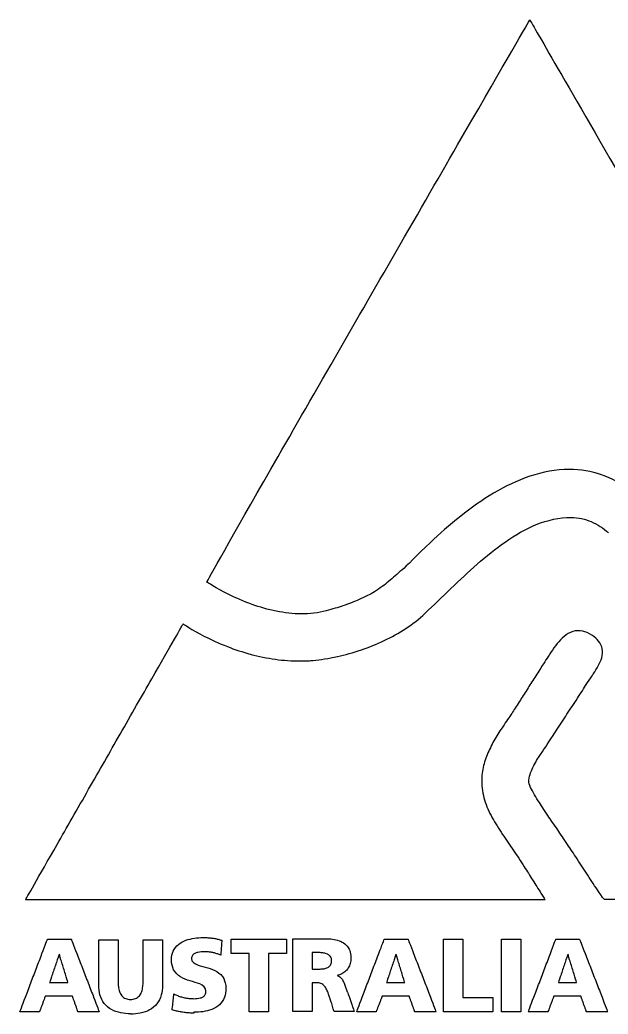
# Model space of a CAD drawing. Extents: x 0 to 37.9, y 0 to 35.4.
# Drawn here: x 0 to 20.97, y -0.01 to 35.41 of the extents above; entities that cross this region are included whole.
import ezdxf

# ---------------------------------------------------------------- set-up
doc = ezdxf.new("R2010")
doc.units = 0
doc.layers.get('0').update_dxf_attribs({"linetype": 'CONTINUOUS'})

msp = doc.modelspace()

# ---------------------------------------------------------------- linework, layer by layer
at = {"color": 1}
for points in [[(15.862869, 31.411301), (17.220817, 33.76294), (18.174229, 35.411831), (18.174229, 35.411831)], [(18.174229, 35.411831), (18.174229, 35.411831), (19.668755, 32.827878), (21.799531, 29.143884)], [(13.553328, 27.409466), (14.379569, 28.842018), (15.173366, 30.217249), (15.862869, 31.411301)], [(11.246407, 23.406401), (12.00554, 24.724974), (12.793165, 26.09148), (13.553328, 27.409466)], [(8.94377, 19.400379), (9.629743, 20.596503), (10.421243, 21.973135), (11.246407, 23.406401)], [(6.6675, 15.380227), (6.660687, 15.405964), (7.599651, 17.056652), (8.94377, 19.400379)], [(18.177301, 19.150712), (17.729546, 19.00074), (17.295843, 18.790867), (16.8848, 18.548146)], [(19.579167, 19.393956), (19.103373, 19.393956), (18.633058, 19.303365), (18.177301, 19.150712)], [(20.724718, 19.204012), (20.373604, 19.32403), (19.991924, 19.393956), (19.579167, 19.393956)], [(21.754874, 18.665682), (21.446622, 18.886813), (21.103452, 19.074554), (20.724718, 19.204012)], [(16.8848, 18.548146), (16.467217, 18.301563), (16.073021, 18.021078), (15.711241, 17.735058)], [(15.711241, 17.735058), (15.307712, 17.416032), (14.944512, 17.09012), (14.634168, 16.796684)], [(17.295396, 16.809761), (17.661032, 17.06501), (18.030158, 17.27762), (18.406571, 17.429326)], [(18.406571, 17.429326), (18.810415, 17.592089), (19.222648, 17.684748), (19.647958, 17.684748)], [(19.647958, 17.684748), (19.903958, 17.684748), (20.142334, 17.629011), (20.362639, 17.534713)], [(20.362639, 17.534713), (20.587927, 17.438283), (20.794316, 17.301527), (20.981327, 17.142815)], [(14.634168, 16.796684), (14.143017, 16.332292), (13.78425, 15.949242), (13.607521, 15.80356)], [(16.29798, 16.016353), (16.62947, 16.307175), (16.960973, 16.576303), (17.295396, 16.809761)], [(15.361584, 15.151082), (15.675309, 15.450924), (15.986639, 15.743207), (16.29798, 16.016353)], [(13.607521, 15.80356), (13.444903, 15.66951), (13.300334, 15.535257), (13.139228, 15.401139)], [(7.448951, 14.937844), (6.969276, 15.174119), (6.6675, 15.380227), (6.6675, 15.380227)], [(13.139228, 15.401139), (12.994268, 15.280461), (12.835919, 15.159891), (12.638986, 15.039676)], [(8.275783, 14.58658), (7.966675, 14.69687), (7.686076, 14.821043), (7.448951, 14.937844)], [(12.638986, 15.039676), (12.484092, 14.945123), (12.30533, 14.850789), (12.090439, 14.756793)], [(14.440958, 14.268977), (14.75154, 14.563088), (15.057686, 14.860631), (15.361584, 15.151082)], [(9.140124, 14.343702), (8.836932, 14.404677), (8.545504, 14.490343), (8.275783, 14.58658)], [(11.513491, 14.536732), (11.33591, 14.477281), (11.139801, 14.418005), (10.922, 14.358935)], [(12.090439, 14.756793), (11.922222, 14.683213), (11.731866, 14.60984), (11.513491, 14.536732)], [(10.032596, 14.248867), (9.730148, 14.249737), (9.429768, 14.285452), (9.140124, 14.343702)], [(10.922, 14.358935), (10.629019, 14.280807), (10.329809, 14.248012), (10.032596, 14.248867)], [(13.75141, 13.726039), (13.996483, 13.887233), (14.229176, 14.067736), (14.440958, 14.268977)], [(4.697633, 11.930446), (5.357807, 13.085673), (5.820833, 13.895914), (5.820833, 13.895914)], [(5.820833, 13.895914), (5.820833, 13.895914), (6.104395, 13.693542), (6.585996, 13.447092)], [(12.984519, 13.297495), (13.24687, 13.421848), (13.505378, 13.564214), (13.75141, 13.726039)], [(19.707464, 13.620471), (19.592728, 13.585558), (19.488987, 13.522759), (19.395918, 13.446074)], [(20.062037, 13.633023), (19.933868, 13.661536), (19.815768, 13.653427), (19.707464, 13.620471)], [(20.388792, 13.488456), (20.273349, 13.564048), (20.164477, 13.610233), (20.062037, 13.633023)], [(20.624686, 13.281618), (20.5675, 13.353155), (20.490311, 13.422606), (20.388792, 13.488456)], [(6.585996, 13.447092), (6.814365, 13.330228), (7.087264, 13.203453), (7.395575, 13.083646)], [(12.169882, 12.968594), (12.4392, 13.06012), (12.713904, 13.169225), (12.984519, 13.297495)], [(19.147931, 13.187771), (19.064529, 13.082996), (18.995011, 12.978416), (18.938875, 12.895789)], [(19.395918, 13.446074), (19.302646, 13.369222), (19.220092, 13.278424), (19.147931, 13.187771)], [(20.755254, 12.998562), (20.738667, 13.094218), (20.69821, 13.189642), (20.624686, 13.281618)], [(7.395575, 13.083646), (7.653671, 12.983351), (7.936584, 12.887939), (8.238963, 12.80731)], [(8.238963, 12.80731), (8.513999, 12.733973), (8.805141, 12.672866), (9.108362, 12.631442)], [(11.323848, 12.730606), (11.591427, 12.79057), (11.877481, 12.869222), (12.169882, 12.968594)], [(18.938875, 12.895789), (18.886345, 12.818793), (18.78567, 12.664099), (18.66011, 12.469022)], [(20.735723, 12.686865), (20.762899, 12.788202), (20.773469, 12.893521), (20.755254, 12.998562)], [(9.108362, 12.631442), (9.393763, 12.592453), (9.689865, 12.5709), (9.993313, 12.572998)], [(9.993313, 12.572998), (10.024184, 12.572998), (10.055056, 12.572998), (10.085949, 12.573148)], [(10.085949, 12.573148), (10.116856, 12.573299), (10.147785, 12.573601), (10.178758, 12.574205)], [(10.178758, 12.574205), (10.20965, 12.574807), (10.240584, 12.575709), (10.271583, 12.577062)], [(10.271583, 12.577062), (10.302341, 12.578404), (10.333163, 12.58019), (10.364069, 12.582565)], [(10.364069, 12.582565), (10.394734, 12.584921), (10.425482, 12.587858), (10.456333, 12.591519)], [(10.456333, 12.591519), (10.704288, 12.612995), (11.000587, 12.658163), (11.323848, 12.730606)], [(18.66011, 12.469022), (18.57707, 12.340004), (18.483144, 12.193321), (18.385064, 12.039768)], [(20.615103, 12.396394), (20.663885, 12.486228), (20.708274, 12.584515), (20.735723, 12.686865)], [(20.087671, 11.574951), (20.300421, 11.900297), (20.449646, 12.128498), (20.449646, 12.128498)], [(20.449646, 12.128498), (20.4981, 12.202454), (20.55946, 12.293925), (20.615103, 12.396394)], [(3.574174, 9.964524), (3.976289, 10.668178), (4.362381, 11.343795), (4.697633, 11.930446)], [(18.385064, 12.039768), (18.295454, 11.899478), (18.202375, 11.753452), (18.110959, 11.609923)], [(18.110959, 11.609923), (18.015988, 11.460813), (17.922813, 11.314398), (17.837186, 11.179908)], [(19.725844, 11.021631), (19.855347, 11.219672), (19.979691, 11.409824), (20.087671, 11.574951)], [(17.837186, 11.179908), (17.730316, 11.012054), (17.635206, 10.862776), (17.563042, 10.750019)], [(19.363872, 10.468089), (19.483075, 10.650379), (19.606645, 10.839347), (19.725844, 11.021631)], [(17.563042, 10.750019), (17.48069, 10.621344), (17.372838, 10.46936), (17.256832, 10.298706)], [(17.256832, 10.298706), (17.160926, 10.157619), (17.059446, 10.003771), (16.962195, 9.839786)], [(19.001776, 9.914358), (19.109826, 10.079593), (19.234268, 10.269894), (19.363872, 10.468089)], [(2.450647, 7.998486), (2.820639, 8.645927), (3.204188, 9.317094), (3.574174, 9.964524)], [(16.962195, 9.839786), (16.871479, 9.686817), (16.784442, 9.525027), (16.709043, 9.356544)], [(18.639896, 9.360956), (18.639896, 9.360956), (18.789077, 9.589089), (19.001776, 9.914358)], [(16.709043, 9.356544), (16.634935, 9.190947), (16.572069, 9.018885), (16.528, 8.842379)], [(18.487992, 9.135412), (18.552774, 9.236025), (18.609645, 9.316267), (18.639896, 9.360956)], [(18.229884, 8.657519), (18.26382, 8.740431), (18.304965, 8.823334), (18.348228, 8.902098)], [(18.348228, 8.902098), (18.394467, 8.986279), (18.443127, 9.065731), (18.487992, 9.135412)], [(16.528, 8.842379), (16.484016, 8.666217), (16.458756, 8.485629), (16.459729, 8.302623)], [(18.152182, 8.397818), (18.165834, 8.481079), (18.193779, 8.569304), (18.229884, 8.657519)], [(16.459729, 8.302623), (16.459729, 8.061035), (16.496264, 7.836544), (16.562348, 7.618794)], [(18.174229, 8.130644), (18.139909, 8.207161), (18.135977, 8.298992), (18.152182, 8.397818)], [(1.327144, 6.032488), (1.662418, 6.619177), (2.048525, 7.294819), (2.450647, 7.998486)], [(18.476522, 7.58763), (18.350078, 7.789485), (18.249947, 7.965937), (18.174229, 8.130644)], [(16.562348, 7.618794), (16.62761, 7.403752), (16.72169, 7.195284), (16.83786, 6.983419)], [(18.817877, 7.067566), (18.687776, 7.260314), (18.574284, 7.431565), (18.476522, 7.58763)], [(16.83786, 6.983419), (16.942878, 6.791891), (17.065948, 6.597586), (17.202099, 6.393137)], [(19.167631, 6.552863), (19.039811, 6.740812), (18.923382, 6.911258), (18.817877, 7.067566)], [(17.202099, 6.393137), (17.322988, 6.211604), (17.45419, 6.022074), (17.592224, 5.819388)], [(19.515936, 6.037491), (19.39153, 6.223102), (19.275522, 6.394218), (19.167631, 6.552863)], [(0.203729, 4.066644), (0.203729, 4.066644), (0.666856, 4.87706), (1.327144, 6.032488)], [(19.859625, 5.519206), (19.738591, 5.70381), (19.62409, 5.876128), (19.515936, 6.037491)], [(17.592224, 5.819388), (17.71546, 5.638432), (17.844141, 5.446991), (17.975792, 5.241394)], [(20.050739, 5.227263), (19.989304, 5.321248), (19.925448, 5.418843), (19.859625, 5.519206)], [(17.975792, 5.241394), (18.02731, 5.16067), (18.077486, 5.081777), (18.12586, 5.005504)], [(18.12586, 5.005504), (18.17791, 4.923433), (18.227873, 4.844395), (18.275177, 4.769369)], [(20.241669, 4.935024), (20.181267, 5.027468), (20.117429, 5.125239), (20.050739, 5.227263)], [(18.275177, 4.769369), (18.328384, 4.684982), (18.378227, 4.605672), (18.423891, 4.532835)], [(20.432632, 4.643305), (20.373935, 4.732689), (20.31, 4.830447), (20.241669, 4.935024)], [(20.625285, 4.352297), (20.570199, 4.434433), (20.505445, 4.532425), (20.432632, 4.643305)], [(18.423891, 4.532835), (18.480038, 4.443278), (18.529868, 4.363507), (18.571869, 4.296115)], [(18.571869, 4.296115), (18.664691, 4.147178), (18.719271, 4.058706), (18.719271, 4.058706)], [(20.830646, 4.071935), (20.817809, 4.071935), (20.743994, 4.175297), (20.625285, 4.352297)], [(0.198437, 4.058706), (0.198437, 4.058706), (0.198856, 4.059334), (0.199458, 4.060236)], [(3.902865, 4.058706), (1.725598, 4.058706), (0.198437, 4.058706), (0.198437, 4.058706)], [(0.199458, 4.060236), (0.199746, 4.060669), (0.200076, 4.061164), (0.200423, 4.061684)], [(0.200423, 4.061684), (0.200798, 4.062247), (0.201193, 4.062839), (0.201573, 4.063409)], [(0.201573, 4.063409), (0.202001, 4.064051), (0.202411, 4.064666), (0.202757, 4.065185)], [(0.202757, 4.065185), (0.203333, 4.066049), (0.203729, 4.066644), (0.203729, 4.066644)], [(7.60687, 4.058706), (6.281151, 4.058706), (5.008228, 4.058706), (3.902865, 4.058706)], [(11.310982, 4.058706), (10.091179, 4.058706), (8.826676, 4.058706), (7.60687, 4.058706)], [(15.015123, 4.058706), (13.909735, 4.058706), (12.636761, 4.058706), (11.310982, 4.058706)], [(18.719271, 4.058706), (18.719271, 4.058706), (17.192241, 4.058706), (15.015123, 4.058706)], [(23.924911, 4.071935), (22.112752, 4.071935), (20.83974, 4.071935), (20.830646, 4.071935)]]:
    msp.add_open_spline(points, degree=3, dxfattribs=at)
at = {"color": 7}
for points in [[(0.787514, 2.144481), (0.903152, 2.448497), (0.98425, 2.661706), (0.98425, 2.661706)], [(0.98425, 2.661706), (0.98425, 2.661706), (1.054042, 2.661706), (1.153551, 2.661706)], [(1.153551, 2.661706), (1.204101, 2.661706), (1.262319, 2.661706), (1.322952, 2.661706)], [(1.322952, 2.661706), (1.378662, 2.661706), (1.436411, 2.661706), (1.492123, 2.661706)], [(1.492123, 2.661706), (1.552777, 2.661706), (1.611018, 2.661706), (1.661586, 2.661706)], [(1.661586, 2.661706), (1.761111, 2.661706), (1.830917, 2.661706), (1.830917, 2.661706)], [(1.830917, 2.661706), (1.830917, 2.661706), (1.913141, 2.448403), (2.030374, 2.144281)], [(2.809875, 2.313701), (2.809875, 2.502701), (2.809875, 2.635248), (2.809875, 2.635248)], [(2.809875, 2.635248), (2.809875, 2.635248), (2.866799, 2.635248), (2.947961, 2.635248)], [(2.947961, 2.635248), (2.989191, 2.635248), (3.036675, 2.635248), (3.086129, 2.635248)], [(3.086129, 2.635248), (3.131567, 2.635248), (3.178669, 2.635248), (3.224109, 2.635248)], [(3.224109, 2.635248), (3.27358, 2.635248), (3.321083, 2.635248), (3.362327, 2.635248)], [(3.362327, 2.635248), (3.443502, 2.635248), (3.500438, 2.635248), (3.500438, 2.635248)], [(3.500438, 2.635248), (3.500438, 2.635248), (3.500438, 2.512239), (3.500438, 2.336855)], [(4.392083, 2.336971), (4.392083, 2.512293), (4.392083, 2.635248), (4.392083, 2.635248)], [(4.392083, 2.635248), (4.392083, 2.635248), (4.449008, 2.635248), (4.530169, 2.635248)], [(4.530169, 2.635248), (4.571399, 2.635248), (4.618883, 2.635248), (4.668337, 2.635248)], [(4.668337, 2.635248), (4.713776, 2.635248), (4.760877, 2.635248), (4.806317, 2.635248)], [(4.806317, 2.635248), (4.855788, 2.635248), (4.903291, 2.635248), (4.944536, 2.635248)], [(4.944536, 2.635248), (5.02571, 2.635248), (5.082646, 2.635248), (5.082646, 2.635248)], [(5.082646, 2.635248), (5.082646, 2.635248), (5.082646, 2.50177), (5.082646, 2.31146)], [(5.649095, 2.470629), (5.726996, 2.534511), (5.819174, 2.583721), (5.919338, 2.620762)], [(5.919338, 2.620762), (6.01429, 2.655876), (6.11642, 2.680055), (6.220367, 2.695428)], [(6.220367, 2.695428), (6.323506, 2.710682), (6.428434, 2.717269), (6.529917, 2.717269)], [(6.529917, 2.717269), (6.575232, 2.717879), (6.62051, 2.71705), (6.665682, 2.714791)], [(6.665682, 2.714791), (6.710936, 2.712528), (6.756085, 2.708829), (6.80106, 2.703705)], [(6.80106, 2.703705), (6.846123, 2.698572), (6.891011, 2.692007), (6.935657, 2.684021)], [(6.935657, 2.684021), (6.980172, 2.676058), (7.024446, 2.666683), (7.068411, 2.655905)], [(7.068411, 2.655905), (7.112376, 2.645127), (7.156033, 2.632946), (7.199313, 2.619373)], [(7.190847, 2.51356), (7.188326, 2.482041), (7.185423, 2.445753), (7.182399, 2.407955)], [(7.199313, 2.619373), (7.199313, 2.619373), (7.195823, 2.575753), (7.190847, 2.51356)], [(7.535333, 2.559202), (7.535333, 2.619428), (7.535333, 2.661706), (7.535333, 2.661706)], [(7.535333, 2.661706), (7.535333, 2.661706), (7.6976, 2.661706), (7.928958, 2.661706)], [(7.535333, 2.457171), (7.535333, 2.493675), (7.535333, 2.528735), (7.535333, 2.559202)], [(7.928958, 2.661706), (8.046486, 2.661706), (8.181844, 2.661706), (8.322816, 2.661706)], [(8.322816, 2.661706), (8.452476, 2.661706), (8.586885, 2.661706), (8.71654, 2.661706)], [(8.71654, 2.661706), (8.857505, 2.661706), (8.992851, 2.661706), (9.110362, 2.661706)], [(9.110362, 2.661706), (9.341638, 2.661706), (9.503833, 2.661706), (9.503833, 2.661706)], [(9.503833, 2.661706), (9.503833, 2.661706), (9.503833, 2.619613), (9.503833, 2.559596)], [(9.503833, 2.559596), (9.503833, 2.529181), (9.503833, 2.494163), (9.503833, 2.457688)], [(9.731375, 2.154536), (9.731375, 2.458863), (9.731375, 2.672289), (9.731375, 2.672289)], [(9.731375, 2.672289), (9.731375, 2.672289), (9.83301, 2.672289), (9.977919, 2.672289)], [(9.977919, 2.672289), (10.051532, 2.672289), (10.136313, 2.672289), (10.22461, 2.672289)], [(10.22461, 2.672289), (10.305738, 2.672289), (10.389834, 2.672289), (10.470965, 2.672289)], [(10.470965, 2.672289), (10.559293, 2.672289), (10.644106, 2.672289), (10.717746, 2.672289)], [(10.717746, 2.672289), (10.862678, 2.672289), (10.964333, 2.672289), (10.964333, 2.672289)], [(10.964333, 2.672289), (11.046832, 2.672289), (11.126527, 2.665577), (11.201774, 2.652001)], [(11.201774, 2.652001), (11.283732, 2.637213), (11.360412, 2.614283), (11.429691, 2.583012)], [(11.429691, 2.583012), (11.505158, 2.548948), (11.571842, 2.504988), (11.626996, 2.450877)], [(12.79166, 2.144481), (12.907298, 2.448497), (12.988396, 2.661706), (12.988396, 2.661706)], [(12.988396, 2.661706), (12.988396, 2.661706), (13.058188, 2.661706), (13.157697, 2.661706)], [(13.157697, 2.661706), (13.208246, 2.661706), (13.266465, 2.661706), (13.327098, 2.661706)], [(13.327098, 2.661706), (13.382808, 2.661706), (13.440557, 2.661706), (13.496269, 2.661706)], [(13.496269, 2.661706), (13.556923, 2.661706), (13.615164, 2.661706), (13.665732, 2.661706)], [(13.665732, 2.661706), (13.765256, 2.661706), (13.835062, 2.661706), (13.835062, 2.661706)], [(13.835062, 2.661706), (13.835062, 2.661706), (13.917286, 2.448403), (14.03452, 2.144281)], [(15.099771, 2.661706), (15.099771, 2.661706), (15.156913, 2.661706), (15.238386, 2.661706)], [(15.099771, 2.144481), (15.099771, 2.448497), (15.099771, 2.661706), (15.099771, 2.661706)], [(15.238386, 2.661706), (15.279773, 2.661706), (15.32744, 2.661706), (15.377083, 2.661706)], [(15.377083, 2.661706), (15.422696, 2.661706), (15.469978, 2.661706), (15.515592, 2.661706)], [(15.515592, 2.661706), (15.565253, 2.661706), (15.612937, 2.661706), (15.65434, 2.661706)], [(15.65434, 2.661706), (15.735825, 2.661706), (15.792979, 2.661706), (15.792979, 2.661706)], [(15.792979, 2.661706), (15.792979, 2.661706), (15.792979, 2.490497), (15.792979, 2.24639)], [(17.168813, 2.661706), (17.168813, 2.661706), (17.225519, 2.661706), (17.306369, 2.661706)], [(17.168813, 2.144481), (17.168813, 2.448497), (17.168813, 2.661706), (17.168813, 2.661706)], [(17.306369, 2.661706), (17.347441, 2.661706), (17.394744, 2.661706), (17.444008, 2.661706)], [(17.444008, 2.661706), (17.489272, 2.661706), (17.536193, 2.661706), (17.581459, 2.661706)], [(17.581459, 2.661706), (17.630741, 2.661706), (17.678061, 2.661706), (17.719148, 2.661706)], [(17.719148, 2.661706), (17.800012, 2.661706), (17.856729, 2.661706), (17.856729, 2.661706)], [(17.856729, 2.661706), (17.856729, 2.661706), (17.856729, 2.448403), (17.856729, 2.144281)], [(18.90671, 2.144481), (19.022037, 2.448497), (19.102917, 2.661706), (19.102917, 2.661706)], [(19.102917, 2.661706), (19.102917, 2.661706), (19.172491, 2.661706), (19.271688, 2.661706)], [(19.271688, 2.661706), (19.32208, 2.661706), (19.380117, 2.661706), (19.44056, 2.661706)], [(19.44056, 2.661706), (19.496096, 2.661706), (19.553665, 2.661706), (19.609203, 2.661706)], [(19.609203, 2.661706), (19.669667, 2.661706), (19.727726, 2.661706), (19.778136, 2.661706)], [(19.778136, 2.661706), (19.877349, 2.661706), (19.946938, 2.661706), (19.946938, 2.661706)], [(19.946938, 2.661706), (19.946938, 2.661706), (20.029598, 2.448403), (20.147453, 2.144281)], [(0.590603, 1.626796), (0.661086, 1.812097), (0.728759, 1.990011), (0.787514, 2.144481)], [(1.402292, 2.129894), (1.402292, 2.129894), (1.373939, 2.046143), (1.333513, 1.926733)], [(1.464732, 1.926697), (1.428033, 2.046126), (1.402292, 2.129894), (1.402292, 2.129894)], [(2.030374, 2.144281), (2.089928, 1.989788), (2.158517, 1.811858), (2.22995, 1.626547)], [(2.809875, 1.991868), (2.809875, 2.107065), (2.809875, 2.21767), (2.809875, 2.313701)], [(3.500438, 2.336855), (3.500438, 2.247761), (3.500438, 2.145151), (3.500438, 2.038285)], [(4.392083, 2.038428), (4.392083, 2.145289), (4.392083, 2.24789), (4.392083, 2.336971)], [(5.082646, 2.31146), (5.082646, 2.214783), (5.082646, 2.103441), (5.082646, 1.98748)], [(5.402792, 1.923519), (5.402792, 2.039493), (5.423963, 2.139819), (5.461774, 2.2263)], [(5.461774, 2.2263), (5.504852, 2.324826), (5.569526, 2.405381), (5.649095, 2.470629)], [(6.235681, 2.153519), (6.199534, 2.135228), (6.168957, 2.111008), (6.147919, 2.078966)], [(6.345894, 2.190291), (6.306518, 2.182033), (6.268766, 2.170259), (6.235681, 2.153519)], [(6.461131, 2.205642), (6.423016, 2.20291), (6.383706, 2.198221), (6.345894, 2.190291)], [(6.577542, 2.209269), (6.54244, 2.209269), (6.50249, 2.208607), (6.461131, 2.205642)], [(6.69686, 2.205363), (6.657232, 2.208353), (6.617425, 2.209662), (6.577542, 2.209269)], [(6.815096, 2.191374), (6.775935, 2.197703), (6.736487, 2.202373), (6.69686, 2.205363)], [(6.931954, 2.167347), (6.89336, 2.17701), (6.854372, 2.185026), (6.815096, 2.191374)], [(7.046229, 2.133514), (7.0086, 2.146418), (6.970474, 2.157702), (6.931954, 2.167347)], [(7.156979, 2.090206), (7.120625, 2.106231), (7.083674, 2.120674), (7.046229, 2.133514)], [(7.165477, 2.196427), (7.160484, 2.134017), (7.156979, 2.090206), (7.156979, 2.090206)], [(7.173935, 2.302159), (7.170909, 2.264332), (7.168003, 2.228), (7.165477, 2.196427)], [(7.182399, 2.407955), (7.179612, 2.373122), (7.176723, 2.337006), (7.173935, 2.302159)], [(7.535333, 2.355078), (7.535333, 2.388692), (7.535333, 2.423544), (7.535333, 2.457171)], [(7.535333, 2.25317), (7.535333, 2.283585), (7.535333, 2.318603), (7.535333, 2.355078)], [(7.535333, 2.15106), (7.535333, 2.15106), (7.535333, 2.193154), (7.535333, 2.25317)], [(7.66339, 2.15106), (7.588124, 2.15106), (7.535333, 2.15106), (7.535333, 2.15106)], [(7.791546, 2.15106), (7.745676, 2.15106), (7.701632, 2.15106), (7.66339, 2.15106)], [(7.919481, 2.15106), (7.877351, 2.15106), (7.833678, 2.15106), (7.791546, 2.15106)], [(8.047591, 2.15106), (8.009363, 2.15106), (7.965335, 2.15106), (7.919481, 2.15106)], [(8.175625, 2.15106), (8.175625, 2.15106), (8.122845, 2.15106), (8.047591, 2.15106)], [(8.175625, 1.735905), (8.175625, 1.979926), (8.175625, 2.15106), (8.175625, 2.15106)], [(8.991598, 2.15106), (8.916333, 2.15106), (8.863542, 2.15106), (8.863542, 2.15106)], [(8.863542, 2.15106), (8.863542, 2.15106), (8.863542, 1.979851), (8.863542, 1.735744)], [(9.119754, 2.15106), (9.073885, 2.15106), (9.02984, 2.15106), (8.991598, 2.15106)], [(9.24769, 2.15106), (9.205559, 2.15106), (9.161887, 2.15106), (9.119754, 2.15106)], [(9.3758, 2.15106), (9.337571, 2.15106), (9.293544, 2.15106), (9.24769, 2.15106)], [(9.503833, 2.15106), (9.503833, 2.15106), (9.451053, 2.15106), (9.3758, 2.15106)], [(9.503833, 2.457688), (9.503833, 2.424074), (9.503833, 2.389222), (9.503833, 2.355595)], [(9.503833, 2.355595), (9.503833, 2.319091), (9.503833, 2.284031), (9.503833, 2.253564)], [(9.503833, 2.253564), (9.503833, 2.193338), (9.503833, 2.15106), (9.503833, 2.15106)], [(9.731375, 1.636321), (9.731375, 1.821812), (9.731375, 1.999907), (9.731375, 2.154536)], [(10.457968, 2.18281), (10.436794, 2.18281), (10.421938, 2.18281), (10.421938, 2.18281)], [(10.421938, 2.18281), (10.421938, 2.18281), (10.421938, 2.134392), (10.421938, 2.065358)], [(10.493848, 2.18281), (10.481008, 2.18281), (10.46868, 2.18281), (10.457968, 2.18281)], [(10.530157, 2.18281), (10.518205, 2.18281), (10.505805, 2.18281), (10.493848, 2.18281)], [(10.565878, 2.18281), (10.555213, 2.18281), (10.542942, 2.18281), (10.530157, 2.18281)], [(10.601854, 2.18281), (10.601854, 2.18281), (10.587023, 2.18281), (10.565878, 2.18281)], [(10.733331, 2.178022), (10.690831, 2.181445), (10.646646, 2.18281), (10.601854, 2.18281)], [(10.862974, 2.159041), (10.822587, 2.168308), (10.778929, 2.17435), (10.733331, 2.178022)], [(10.985928, 2.113758), (10.950458, 2.133844), (10.908824, 2.148521), (10.862974, 2.159041)], [(11.626996, 2.450877), (11.683391, 2.395549), (11.727732, 2.32961), (11.757084, 2.252786)], [(11.757084, 2.252786), (11.783496, 2.183659), (11.797771, 2.105719), (11.797771, 2.018769)], [(12.594749, 1.626796), (12.665232, 1.812097), (12.732904, 1.990011), (12.79166, 2.144481)], [(13.406438, 2.129894), (13.406438, 2.129894), (13.378521, 2.046143), (13.338717, 1.926733)], [(13.468349, 1.926697), (13.43196, 2.046126), (13.406438, 2.129894), (13.406438, 2.129894)], [(14.03452, 2.144281), (14.094074, 1.989788), (14.162662, 1.811858), (14.234096, 1.626547)], [(15.099771, 1.626796), (15.099771, 1.812097), (15.099771, 1.990011), (15.099771, 2.144481)], [(15.792979, 2.24639), (15.792979, 2.122385), (15.792979, 1.979568), (15.792979, 1.830827)], [(17.168813, 1.626796), (17.168813, 1.812097), (17.168813, 1.990011), (17.168813, 2.144481)], [(17.856729, 2.144281), (17.856729, 1.989788), (17.856729, 1.811858), (17.856729, 1.626547)], [(18.710328, 1.626796), (18.780621, 1.812097), (18.848112, 1.990011), (18.90671, 2.144481)], [(19.531542, 2.129894), (19.531542, 2.129894), (19.503625, 2.046143), (19.463821, 1.926733)], [(19.593982, 1.926697), (19.557283, 2.046126), (19.531542, 2.129894), (19.531542, 2.129894)], [(20.147453, 2.144281), (20.207323, 1.989788), (20.276275, 1.811858), (20.348088, 1.626547)], [(1.333513, 1.926733), (1.312977, 1.866073), (1.289326, 1.796211), (1.264694, 1.723451)], [(1.527222, 1.723341), (1.504856, 1.796126), (1.483379, 1.866015), (1.464732, 1.926697)], [(2.809875, 1.670115), (2.809875, 1.776074), (2.809875, 1.885913), (2.809875, 1.991868)], [(3.500438, 2.038285), (3.500438, 1.939995), (3.500438, 1.838104), (3.500438, 1.739817)], [(4.392083, 1.73996), (4.392083, 1.838251), (4.392083, 1.940141), (4.392083, 2.038428)], [(5.082646, 1.98748), (5.082646, 1.880824), (5.082646, 1.770262), (5.082646, 1.66361)], [(5.479886, 1.572043), (5.431401, 1.66498), (5.402792, 1.779729), (5.402792, 1.923519)], [(6.147919, 2.078966), (6.128464, 2.049333), (6.117167, 2.013009), (6.117167, 1.968498)], [(6.117167, 1.968498), (6.117167, 1.850077), (6.214236, 1.787423), (6.353726, 1.737987)], [(10.421938, 2.065358), (10.421938, 2.030373), (10.421938, 1.990093), (10.421938, 1.948137)], [(10.421938, 1.948137), (10.421938, 1.909471), (10.421938, 1.869383), (10.421938, 1.830703)], [(10.421938, 1.830703), (10.421938, 1.788592), (10.421938, 1.748152), (10.421938, 1.713035)], [(11.079448, 2.023661), (11.057923, 2.061726), (11.025825, 2.091164), (10.985928, 2.113758)], [(11.109854, 1.89706), (11.109854, 1.94729), (11.099023, 1.989043), (11.079448, 2.023661)], [(11.085505, 1.764414), (11.101121, 1.800415), (11.109854, 1.844085), (11.109854, 1.89706)], [(11.788256, 1.839613), (11.776064, 1.780121), (11.755063, 1.723415), (11.726496, 1.671138)], [(11.797771, 2.018769), (11.803608, 1.95743), (11.800061, 1.897215), (11.788256, 1.839613)], [(13.338717, 1.926733), (13.318497, 1.866073), (13.29521, 1.796211), (13.270957, 1.723451)], [(13.530309, 1.723341), (13.508132, 1.796126), (13.486838, 1.866015), (13.468349, 1.926697)], [(15.792979, 1.830827), (15.792979, 1.694022), (15.792979, 1.552206), (15.792979, 1.415406)], [(19.463821, 1.926733), (19.443601, 1.866073), (19.420314, 1.796211), (19.396061, 1.723451)], [(19.656472, 1.723341), (19.634106, 1.796126), (19.612629, 1.866015), (19.593982, 1.926697)], [(0.393741, 1.10924), (0.458571, 1.279679), (0.525776, 1.456362), (0.590603, 1.626796)], [(1.195968, 1.520446), (1.171327, 1.447661), (1.147667, 1.377772), (1.127124, 1.31709)], [(1.264694, 1.723451), (1.242062, 1.656599), (1.218601, 1.5873), (1.195968, 1.520446)], [(1.589604, 1.520336), (1.569061, 1.587188), (1.547766, 1.656487), (1.527222, 1.723341)], [(1.65207, 1.317054), (1.63343, 1.377714), (1.611962, 1.447576), (1.589604, 1.520336)], [(2.22995, 1.626547), (2.295651, 1.456108), (2.363759, 1.279425), (2.429458, 1.108991)], [(2.809875, 1.348252), (2.809875, 1.444297), (2.809875, 1.554912), (2.809875, 1.670115)], [(3.500438, 1.739817), (3.500438, 1.632956), (3.500438, 1.530356), (3.500438, 1.441274)], [(3.500438, 1.441274), (3.500438, 1.265952), (3.500438, 1.142998), (3.500438, 1.142998)], [(4.392083, 1.44139), (4.392083, 1.530484), (4.392083, 1.633094), (4.392083, 1.73996)], [(4.392083, 1.142998), (4.392083, 1.142998), (4.392083, 1.266007), (4.392083, 1.44139)], [(5.082646, 1.66361), (5.082646, 1.547655), (5.082646, 1.436322), (5.082646, 1.33966)], [(5.730539, 1.315976), (5.627952, 1.377578), (5.539098, 1.458544), (5.479886, 1.572043)], [(6.353726, 1.737987), (6.452299, 1.703052), (6.572055, 1.674717), (6.69371, 1.637967)], [(6.69371, 1.637967), (6.806044, 1.604033), (6.919997, 1.562924), (7.020385, 1.502817)], [(7.020385, 1.502817), (7.120961, 1.442597), (7.207922, 1.363309), (7.265999, 1.253065)], [(8.175625, 1.320381), (8.175625, 1.469114), (8.175625, 1.611918), (8.175625, 1.735905)], [(8.863542, 1.735744), (8.863542, 1.611739), (8.863542, 1.468922), (8.863542, 1.320181)], [(9.731375, 1.118235), (9.731375, 1.288849), (9.731375, 1.465713), (9.731375, 1.636321)], [(10.421938, 1.713035), (10.421938, 1.643923), (10.421938, 1.595435), (10.421938, 1.595435)], [(10.421938, 1.595435), (10.421938, 1.595435), (10.436768, 1.595435), (10.457914, 1.595435)], [(10.457914, 1.595435), (10.468579, 1.595435), (10.48085, 1.595435), (10.493635, 1.595435)], [(10.493635, 1.595435), (10.505586, 1.595435), (10.517987, 1.595435), (10.529943, 1.595435)], [(10.529943, 1.595435), (10.542783, 1.595435), (10.555112, 1.595435), (10.565824, 1.595435)], [(10.565824, 1.595435), (10.586998, 1.595435), (10.601854, 1.595435), (10.601854, 1.595435)], [(10.601854, 1.595435), (10.645779, 1.595435), (10.691925, 1.595435), (10.737748, 1.597682)], [(10.737748, 1.597682), (10.783839, 1.599943), (10.829604, 1.604477), (10.872455, 1.613572)], [(10.872455, 1.613572), (10.919095, 1.623471), (10.962284, 1.638773), (10.998682, 1.662428)], [(10.998682, 1.662428), (11.035921, 1.686628), (11.066053, 1.719571), (11.085505, 1.764414)], [(11.472919, 1.423046), (11.420663, 1.396039), (11.363647, 1.376276), (11.303, 1.365248)], [(11.618225, 1.528137), (11.575683, 1.486487), (11.526835, 1.450911), (11.472919, 1.423046)], [(11.726496, 1.671138), (11.69768, 1.618405), (11.661165, 1.570177), (11.618225, 1.528137)], [(12.397887, 1.10924), (12.462717, 1.279679), (12.529922, 1.456362), (12.594749, 1.626796)], [(13.203288, 1.520446), (13.179027, 1.447661), (13.15573, 1.377772), (13.135503, 1.31709)], [(13.270957, 1.723451), (13.248673, 1.656599), (13.225573, 1.5873), (13.203288, 1.520446)], [(13.592162, 1.520336), (13.571793, 1.587188), (13.550679, 1.656487), (13.530309, 1.723341)], [(13.654099, 1.317054), (13.635617, 1.377714), (13.614331, 1.447576), (13.592162, 1.520336)], [(14.234096, 1.626547), (14.299797, 1.456108), (14.367905, 1.279425), (14.433604, 1.108991)], [(15.099771, 1.10924), (15.099771, 1.279679), (15.099771, 1.456362), (15.099771, 1.626796)], [(17.168813, 1.10924), (17.168813, 1.279679), (17.168813, 1.456362), (17.168813, 1.626796)], [(17.856729, 1.626547), (17.856729, 1.456108), (17.856729, 1.279425), (17.856729, 1.108991)], [(18.513995, 1.10924), (18.578651, 1.279679), (18.645675, 1.456362), (18.710328, 1.626796)], [(19.328392, 1.520446), (19.304131, 1.447661), (19.280835, 1.377772), (19.260607, 1.31709)], [(19.396061, 1.723451), (19.373777, 1.656599), (19.350677, 1.5873), (19.328392, 1.520446)], [(19.718854, 1.520336), (19.698311, 1.587188), (19.677016, 1.656487), (19.656472, 1.723341)], [(19.78132, 1.317054), (19.76268, 1.377714), (19.741212, 1.447576), (19.718854, 1.520336)], [(20.348088, 1.626547), (20.414138, 1.456108), (20.482607, 1.279425), (20.548654, 1.108991)], [(0.196812, 0.591506), (0.255576, 0.745999), (0.323255, 0.923929), (0.393741, 1.10924)], [(1.127124, 1.31709), (1.086692, 1.197661), (1.058333, 1.113894), (1.058333, 1.113894)], [(1.058333, 1.113894), (1.058333, 1.113894), (1.112422, 1.113894), (1.189541, 1.113894)], [(1.189541, 1.113894), (1.228718, 1.113894), (1.273837, 1.113894), (1.320828, 1.113894)], [(1.320828, 1.113894), (1.364003, 1.113894), (1.408758, 1.113894), (1.451935, 1.113894)], [(1.451935, 1.113894), (1.498942, 1.113894), (1.544078, 1.113894), (1.583269, 1.113894)], [(1.583269, 1.113894), (1.6604, 1.113894), (1.7145, 1.113894), (1.7145, 1.113894)], [(1.7145, 1.113894), (1.7145, 1.113894), (1.688764, 1.197644), (1.65207, 1.317054)], [(2.429458, 1.108991), (2.500888, 0.92369), (2.56947, 0.745776), (2.629016, 0.591306)], [(2.809875, 1.026581), (2.809875, 1.026581), (2.809875, 1.159186), (2.809875, 1.348252)], [(3.500438, 1.142998), (3.500438, 1.082501), (3.503347, 1.023667), (3.510093, 0.967807)], [(4.382173, 0.967529), (4.389081, 1.023472), (4.392083, 1.082401), (4.392083, 1.142998)], [(5.082646, 1.33966), (5.082646, 1.149417), (5.082646, 1.015998), (5.082646, 1.015998)], [(6.064651, 1.175764), (5.950169, 1.211876), (5.833445, 1.254183), (5.730539, 1.315976)], [(6.409558, 1.062831), (6.311013, 1.104545), (6.189157, 1.136491), (6.064651, 1.175764)], [(6.630458, 0.804331), (6.630458, 0.934592), (6.540624, 1.007351), (6.409558, 1.062831)], [(7.265999, 1.253065), (7.31393, 1.162078), (7.342188, 1.050006), (7.342188, 0.910164)], [(8.175625, 0.90496), (8.175625, 1.041765), (8.175625, 1.183581), (8.175625, 1.320381)], [(8.863542, 1.320181), (8.863542, 1.183377), (8.863542, 1.04156), (8.863542, 0.90476)], [(9.731375, 0.599973), (9.731375, 0.754624), (9.731375, 0.932736), (9.731375, 1.118235)], [(10.45108, 1.105956), (10.433953, 1.105956), (10.421938, 1.105956), (10.421938, 1.105956)], [(10.421938, 1.105956), (10.421938, 1.105956), (10.421938, 1.021551), (10.421938, 0.901208)], [(10.480101, 1.105956), (10.469715, 1.105956), (10.459744, 1.105956), (10.45108, 1.105956)], [(10.509468, 1.105956), (10.499801, 1.105956), (10.489772, 1.105956), (10.480101, 1.105956)], [(10.53836, 1.105956), (10.529734, 1.105956), (10.519808, 1.105956), (10.509468, 1.105956)], [(10.567458, 1.105956), (10.567458, 1.105956), (10.555463, 1.105956), (10.53836, 1.105956)], [(10.726486, 1.083193), (10.681196, 1.099365), (10.629232, 1.105956), (10.567458, 1.105956)], [(10.856609, 0.990215), (10.818577, 1.03565), (10.776621, 1.065292), (10.726486, 1.083193)], [(11.303, 1.365248), (11.354439, 1.349939), (11.394681, 1.327543), (11.427794, 1.298258)], [(11.427794, 1.298258), (11.46237, 1.267678), (11.489174, 1.229586), (11.512835, 1.184207)], [(11.512835, 1.184207), (11.532935, 1.145658), (11.550767, 1.101849), (11.569171, 1.052919)], [(12.200958, 0.591506), (12.259722, 0.745999), (12.327401, 0.923929), (12.397887, 1.10924)], [(13.135503, 1.31709), (13.095693, 1.197661), (13.067771, 1.113894), (13.067771, 1.113894)], [(13.067771, 1.113894), (13.067771, 1.113894), (13.121206, 1.113894), (13.197392, 1.113894)], [(13.197392, 1.113894), (13.236094, 1.113894), (13.280667, 1.113894), (13.32709, 1.113894)], [(13.32709, 1.113894), (13.369743, 1.113894), (13.413956, 1.113894), (13.456611, 1.113894)], [(13.456611, 1.113894), (13.50305, 1.113894), (13.54764, 1.113894), (13.586356, 1.113894)], [(13.586356, 1.113894), (13.662555, 1.113894), (13.716, 1.113894), (13.716, 1.113894)], [(13.716, 1.113894), (13.716, 1.113894), (13.690482, 1.197644), (13.654099, 1.317054)], [(14.433604, 1.108991), (14.505034, 0.92369), (14.573616, 0.745776), (14.633162, 0.591306)], [(15.099771, 0.591506), (15.099771, 0.745999), (15.099771, 0.923929), (15.099771, 1.10924)], [(15.792979, 1.415406), (15.792979, 1.266673), (15.792979, 1.123869), (15.792979, 0.999882)], [(17.168813, 0.591506), (17.168813, 0.745999), (17.168813, 0.923929), (17.168813, 1.10924)], [(17.856729, 1.108991), (17.856729, 0.92369), (17.856729, 0.745776), (17.856729, 0.591306)], [(18.317596, 0.591506), (18.376202, 0.745999), (18.443699, 0.923929), (18.513995, 1.10924)], [(19.260607, 1.31709), (19.220797, 1.197661), (19.192875, 1.113894), (19.192875, 1.113894)], [(19.192875, 1.113894), (19.192875, 1.113894), (19.246528, 1.113894), (19.323025, 1.113894)], [(19.323025, 1.113894), (19.361885, 1.113894), (19.40664, 1.113894), (19.453252, 1.113894)], [(19.453252, 1.113894), (19.496079, 1.113894), (19.540474, 1.113894), (19.583302, 1.113894)], [(19.583302, 1.113894), (19.62993, 1.113894), (19.674703, 1.113894), (19.713577, 1.113894)], [(19.713577, 1.113894), (19.790087, 1.113894), (19.84375, 1.113894), (19.84375, 1.113894)], [(19.84375, 1.113894), (19.84375, 1.113894), (19.818014, 1.197644), (19.78132, 1.317054)], [(20.548654, 1.108991), (20.620463, 0.92369), (20.689409, 0.745776), (20.749271, 0.591306)], [(2.8533, 0.681864), (2.82483, 0.784479), (2.809875, 0.899256), (2.809875, 1.026581)], [(3.510093, 0.967807), (3.517495, 0.906528), (3.529514, 0.848828), (3.547377, 0.796437)], [(3.547377, 0.796437), (3.567331, 0.737911), (3.594578, 0.686011), (3.630825, 0.643151)], [(4.259657, 0.642721), (4.29622, 0.685495), (4.323811, 0.737306), (4.344079, 0.795744)], [(4.344079, 0.795744), (4.362287, 0.848239), (4.374586, 0.906083), (4.382173, 0.967529)], [(5.082646, 1.015998), (5.082646, 0.88837), (5.067619, 0.77335), (5.039002, 0.670549)], [(5.47792, 0.595189), (5.485081, 0.662122), (5.490104, 0.709081), (5.490104, 0.709081)], [(5.490104, 0.709081), (5.533935, 0.68651), (5.578727, 0.66613), (5.624316, 0.647979)], [(6.607568, 0.693734), (6.62232, 0.724465), (6.630458, 0.760998), (6.630458, 0.804331)], [(7.342188, 0.910164), (7.342188, 0.788602), (7.323807, 0.683016), (7.29031, 0.591595)], [(8.175625, 0.489397), (8.175625, 0.613402), (8.175625, 0.756219), (8.175625, 0.90496)], [(8.863542, 0.90476), (8.863542, 0.756027), (8.863542, 0.613223), (8.863542, 0.489236)], [(10.421938, 0.901208), (10.421938, 0.840074), (10.421938, 0.769666), (10.421938, 0.696338)], [(10.94059, 0.852871), (10.91364, 0.909582), (10.886322, 0.954719), (10.856609, 0.990215)], [(11.002103, 0.703191), (10.981221, 0.760289), (10.961011, 0.809902), (10.94059, 0.852871)], [(11.569171, 1.052919), (11.584654, 1.011752), (11.600542, 0.96696), (11.618526, 0.918624)], [(11.618526, 0.918624), (11.634024, 0.876967), (11.651078, 0.832679), (11.670771, 0.78581)], [(11.670771, 0.78581), (11.670771, 0.78581), (11.691272, 0.727795), (11.720503, 0.645079)], [(15.792979, 0.999882), (15.792979, 0.755861), (15.792979, 0.584727), (15.792979, 0.584727)], [(0, 0.074081), (0, 0.074081), (0.081133, 0.287384), (0.196812, 0.591506)], [(0.823479, 0.40454), (0.810068, 0.368313), (0.796164, 0.330753), (0.782748, 0.294512)], [(0.864137, 0.514369), (0.852002, 0.48159), (0.838032, 0.44385), (0.823479, 0.40454)], [(0.904875, 0.624414), (0.904875, 0.624414), (0.888081, 0.579049), (0.864137, 0.514369)], [(1.099605, 0.624414), (0.985152, 0.624414), (0.904875, 0.624414), (0.904875, 0.624414)], [(1.294488, 0.624414), (1.224735, 0.624414), (1.157759, 0.624414), (1.099605, 0.624414)], [(1.489034, 0.624414), (1.424968, 0.624414), (1.358557, 0.624414), (1.294488, 0.624414)], [(1.683846, 0.624414), (1.625714, 0.624414), (1.558762, 0.624414), (1.489034, 0.624414)], [(1.878542, 0.624414), (1.878542, 0.624414), (1.798281, 0.624414), (1.683846, 0.624414)], [(1.916682, 0.51423), (1.894267, 0.578985), (1.878542, 0.624414), (1.878542, 0.624414)], [(1.954845, 0.403983), (1.941187, 0.443438), (1.928071, 0.481329), (1.916682, 0.51423)], [(1.992931, 0.293955), (1.980391, 0.330182), (1.96739, 0.367743), (1.954845, 0.403983)], [(2.629016, 0.591306), (2.746208, 0.28729), (2.828396, 0.074081), (2.828396, 0.074081)], [(3.006333, 0.371121), (2.938374, 0.458482), (2.886595, 0.561856), (2.8533, 0.681864)], [(3.271102, 0.148264), (3.166801, 0.205389), (3.077656, 0.279436), (3.006333, 0.371121)], [(3.630825, 0.643151), (3.668007, 0.599184), (3.71466, 0.564729), (3.772628, 0.542391)], [(3.772628, 0.542391), (3.821614, 0.523514), (3.878679, 0.513289), (3.944937, 0.513289)], [(3.944937, 0.513289), (4.011262, 0.513289), (4.068469, 0.523534), (4.11764, 0.542447)], [(4.11764, 0.542447), (4.17553, 0.564714), (4.222282, 0.598996), (4.259657, 0.642721)], [(4.885371, 0.359694), (4.813829, 0.268091), (4.724412, 0.194134), (4.61976, 0.137107)], [(5.039002, 0.670549), (5.005574, 0.550466), (4.953601, 0.447055), (4.885371, 0.359694)], [(5.441418, 0.253976), (5.445043, 0.287858), (5.449216, 0.326868), (5.453563, 0.367501)], [(5.453563, 0.367501), (5.457569, 0.404947), (5.461722, 0.443771), (5.46573, 0.481231)], [(5.46573, 0.481231), (5.470092, 0.522014), (5.474282, 0.56118), (5.47792, 0.595189)], [(5.624316, 0.647979), (5.670128, 0.629739), (5.716744, 0.613751), (5.763994, 0.600054)], [(5.763994, 0.600054), (5.811337, 0.586331), (5.859317, 0.574908), (5.907765, 0.565827)], [(5.907765, 0.565827), (5.956071, 0.556772), (6.004842, 0.550045), (6.05391, 0.545685)], [(6.05391, 0.545685), (6.102977, 0.541325), (6.152341, 0.539333), (6.201833, 0.539748)], [(6.201833, 0.539748), (6.240543, 0.539748), (6.278924, 0.541145), (6.315889, 0.54465)], [(6.315889, 0.54465), (6.355363, 0.548393), (6.393223, 0.55454), (6.428145, 0.563955)], [(6.428145, 0.563955), (6.467291, 0.574508), (6.502746, 0.589168), (6.532645, 0.609153)], [(6.532645, 0.609153), (6.564834, 0.630668), (6.590584, 0.658356), (6.607568, 0.693734)], [(7.29031, 0.591595), (7.250644, 0.483335), (7.18978, 0.394939), (7.113143, 0.323401)], [(8.175625, 0.074081), (8.175625, 0.074081), (8.175625, 0.24529), (8.175625, 0.489397)], [(8.863542, 0.489236), (8.863542, 0.245215), (8.863542, 0.074081), (8.863542, 0.074081)], [(9.731375, 0.082019), (9.731375, 0.082019), (9.731375, 0.295539), (9.731375, 0.599973)], [(10.421938, 0.696338), (10.421938, 0.628964), (10.421938, 0.559124), (10.421938, 0.491747)], [(10.421938, 0.491747), (10.421938, 0.418393), (10.421938, 0.347959), (10.421938, 0.286803)], [(11.054292, 0.550331), (11.036153, 0.606426), (11.01891, 0.657233), (11.002103, 0.703191)], [(11.083503, 0.456325), (11.06634, 0.511558), (11.054292, 0.550331), (11.054292, 0.550331)], [(11.112579, 0.362752), (11.102176, 0.39623), (11.092185, 0.428384), (11.083503, 0.456325)], [(11.141673, 0.269123), (11.132093, 0.299951), (11.122162, 0.331913), (11.112579, 0.362752)], [(11.720503, 0.645079), (11.735352, 0.603059), (11.752454, 0.554665), (11.770265, 0.504264)], [(11.770265, 0.504264), (11.786629, 0.457955), (11.803593, 0.409951), (11.819959, 0.363641)], [(11.819959, 0.363641), (11.837776, 0.313222), (11.854884, 0.264809), (11.869738, 0.222774)], [(12.004146, 0.074081), (12.004146, 0.074081), (12.085279, 0.287384), (12.200958, 0.591506)], [(12.825511, 0.40454), (12.811752, 0.368313), (12.797486, 0.330753), (12.783722, 0.294512)], [(12.867225, 0.514369), (12.854775, 0.48159), (12.840441, 0.44385), (12.825511, 0.40454)], [(12.909021, 0.624414), (12.909021, 0.624414), (12.891791, 0.579049), (12.867225, 0.514369)], [(13.103222, 0.624414), (12.98908, 0.624414), (12.909021, 0.624414), (12.909021, 0.624414)], [(13.297575, 0.624414), (13.228012, 0.624414), (13.161217, 0.624414), (13.103222, 0.624414)], [(13.491593, 0.624414), (13.4277, 0.624414), (13.36147, 0.624414), (13.297575, 0.624414)], [(13.685875, 0.624414), (13.627901, 0.624414), (13.561131, 0.624414), (13.491593, 0.624414)], [(13.880042, 0.624414), (13.880042, 0.624414), (13.799999, 0.624414), (13.685875, 0.624414)], [(13.918712, 0.51423), (13.895986, 0.578985), (13.880042, 0.624414), (13.880042, 0.624414)], [(13.957405, 0.403983), (13.943557, 0.443438), (13.930259, 0.481329), (13.918712, 0.51423)], [(13.99602, 0.293955), (13.983306, 0.330182), (13.970124, 0.367743), (13.957405, 0.403983)], [(14.633162, 0.591306), (14.750354, 0.28729), (14.832542, 0.074081), (14.832542, 0.074081)], [(15.099771, 0.074081), (15.099771, 0.074081), (15.099771, 0.287384), (15.099771, 0.591506)], [(15.792979, 0.584727), (15.792979, 0.584727), (15.880874, 0.584727), (16.006192, 0.584727)], [(16.006192, 0.584727), (16.069853, 0.584727), (16.143172, 0.584727), (16.219532, 0.584727)], [(16.219532, 0.584727), (16.289692, 0.584727), (16.362419, 0.584727), (16.432582, 0.584727)], [(16.432582, 0.584727), (16.508968, 0.584727), (16.582315, 0.584727), (16.645999, 0.584727)], [(16.645999, 0.584727), (16.771338, 0.584727), (16.85925, 0.584727), (16.85925, 0.584727)], [(16.85925, 0.584727), (16.85925, 0.584727), (16.85925, 0.542633), (16.85925, 0.482617)], [(16.85925, 0.482617), (16.85925, 0.452202), (16.85925, 0.417184), (16.85925, 0.380709)], [(16.85925, 0.380709), (16.85925, 0.347095), (16.85925, 0.312243), (16.85925, 0.278616)], [(17.168813, 0.074081), (17.168813, 0.074081), (17.168813, 0.287384), (17.168813, 0.591506)], [(17.856729, 0.591306), (17.856729, 0.28729), (17.856729, 0.074081), (17.856729, 0.074081)], [(18.121312, 0.074081), (18.121312, 0.074081), (18.202228, 0.287384), (18.317596, 0.591506)], [(18.944792, 0.40454), (18.931381, 0.368313), (18.917476, 0.330753), (18.90406, 0.294512)], [(18.98545, 0.514369), (18.973315, 0.48159), (18.959344, 0.44385), (18.944792, 0.40454)], [(19.026187, 0.624414), (19.026187, 0.624414), (19.009394, 0.579049), (18.98545, 0.514369)], [(19.220388, 0.624414), (19.106246, 0.624414), (19.026187, 0.624414), (19.026187, 0.624414)], [(19.414741, 0.624414), (19.345179, 0.624414), (19.278384, 0.624414), (19.220388, 0.624414)], [(19.608759, 0.624414), (19.544867, 0.624414), (19.478636, 0.624414), (19.414741, 0.624414)], [(19.803042, 0.624414), (19.745067, 0.624414), (19.678298, 0.624414), (19.608759, 0.624414)], [(19.997208, 0.624414), (19.997208, 0.624414), (19.917165, 0.624414), (19.803042, 0.624414)], [(20.035879, 0.51423), (20.013152, 0.578985), (19.997208, 0.624414), (19.997208, 0.624414)], [(20.074571, 0.403983), (20.060724, 0.443438), (20.047426, 0.481329), (20.035879, 0.51423)], [(20.113187, 0.293955), (20.100473, 0.330182), (20.08729, 0.367743), (20.074571, 0.403983)], [(20.749271, 0.591306), (20.867085, 0.28729), (20.949708, 0.074081), (20.949708, 0.074081)], [(0.140227, 0.074081), (0.057808, 0.074081), (0, 0.074081), (0, 0.074081)], [(0.280563, 0.074081), (0.230334, 0.074081), (0.182104, 0.074081), (0.140227, 0.074081)], [(0.420658, 0.074081), (0.374523, 0.074081), (0.3267, 0.074081), (0.280563, 0.074081)], [(0.560944, 0.074081), (0.519082, 0.074081), (0.47087, 0.074081), (0.420658, 0.074081)], [(0.701146, 0.074081), (0.701146, 0.074081), (0.643349, 0.074081), (0.560944, 0.074081)], [(0.741935, 0.184265), (0.717964, 0.119511), (0.701146, 0.074081), (0.701146, 0.074081)], [(0.782748, 0.294512), (0.768142, 0.255057), (0.754115, 0.217167), (0.741935, 0.184265)], [(2.030949, 0.184126), (2.019602, 0.216905), (2.006539, 0.254645), (1.992931, 0.293955)], [(2.069042, 0.074081), (2.069042, 0.074081), (2.053338, 0.119446), (2.030949, 0.184126)], [(2.22091, 0.074081), (2.131649, 0.074081), (2.069042, 0.074081), (2.069042, 0.074081)], [(2.372897, 0.074081), (2.318498, 0.074081), (2.266263, 0.074081), (2.22091, 0.074081)], [(2.524622, 0.074081), (2.474657, 0.074081), (2.422864, 0.074081), (2.372897, 0.074081)], [(2.676554, 0.074081), (2.631217, 0.074081), (2.579003, 0.074081), (2.524622, 0.074081)], [(2.828396, 0.074081), (2.828396, 0.074081), (2.765801, 0.074081), (2.676554, 0.074081)], [(3.598249, 0.03243), (3.477582, 0.05687), (3.367825, 0.095291), (3.271102, 0.148264)], [(3.944937, -0.000002), (3.821728, -0.000002), (3.705666, 0.010674), (3.598249, 0.03243)], [(4.292038, 0.021688), (4.184519, 0.000039), (4.068328, -0.010586), (3.944937, -0.010586)], [(4.61976, 0.137107), (4.522879, 0.084315), (4.412941, 0.046031), (4.292038, 0.021688)], [(5.42925, 0.140227), (5.42925, 0.140227), (5.434266, 0.187119), (5.441418, 0.253976)], [(5.580564, 0.099212), (5.529777, 0.111376), (5.479316, 0.12505), (5.42925, 0.140227)], [(5.733839, 0.067268), (5.682466, 0.076398), (5.631352, 0.087049), (5.580564, 0.099212)], [(5.889123, 0.0444), (5.837147, 0.050486), (5.785363, 0.058112), (5.733839, 0.067268)], [(6.045253, 0.030794), (5.993064, 0.033788), (5.940998, 0.038327), (5.889123, 0.0444)], [(6.201833, 0.026456), (6.149563, 0.026356), (6.097347, 0.027806), (6.045253, 0.030794)], [(6.524885, 0.074879), (6.420053, 0.059525), (6.311087, 0.052914), (6.201833, 0.052914)], [(6.201833, 0.052914), (6.201833, 0.052914), (6.201833, 0.050821), (6.201833, 0.047813)], [(6.201833, 0.047813), (6.201833, 0.046251), (6.201833, 0.044443), (6.201833, 0.042552)], [(6.201833, 0.042552), (6.201833, 0.040814), (6.201833, 0.039006), (6.201833, 0.037257)], [(6.201833, 0.037257), (6.201833, 0.035293), (6.201833, 0.033403), (6.201833, 0.031768)], [(6.201833, 0.031768), (6.201833, 0.028647), (6.201833, 0.026456), (6.201833, 0.026456)], [(6.838126, 0.155084), (6.74131, 0.116967), (6.635394, 0.091065), (6.524885, 0.074879)], [(7.113143, 0.323401), (7.03571, 0.251119), (6.942173, 0.196048), (6.838126, 0.155084)], [(8.313206, 0.074081), (8.232343, 0.074081), (8.175625, 0.074081), (8.175625, 0.074081)], [(8.450895, 0.074081), (8.401613, 0.074081), (8.354293, 0.074081), (8.313206, 0.074081)], [(8.588346, 0.074081), (8.543082, 0.074081), (8.496161, 0.074081), (8.450895, 0.074081)], [(8.725985, 0.074081), (8.684913, 0.074081), (8.637611, 0.074081), (8.588346, 0.074081)], [(8.863542, 0.074081), (8.863542, 0.074081), (8.806835, 0.074081), (8.725985, 0.074081)], [(9.869485, 0.082019), (9.788311, 0.082019), (9.731375, 0.082019), (9.731375, 0.082019)], [(10.007704, 0.082019), (9.958232, 0.082019), (9.91073, 0.082019), (9.869485, 0.082019)], [(10.145684, 0.082019), (10.100245, 0.082019), (10.053144, 0.082019), (10.007704, 0.082019)], [(10.283852, 0.082019), (10.242622, 0.082019), (10.195138, 0.082019), (10.145684, 0.082019)], [(10.421938, 0.082019), (10.421938, 0.082019), (10.365013, 0.082019), (10.283852, 0.082019)], [(10.421938, 0.286803), (10.421938, 0.16644), (10.421938, 0.082019), (10.421938, 0.082019)], [(11.170714, 0.175663), (11.162046, 0.203557), (11.152067, 0.235672), (11.141673, 0.269123)], [(11.199813, 0.082019), (11.199813, 0.082019), (11.187817, 0.120622), (11.170714, 0.175663)], [(11.343743, 0.082019), (11.259148, 0.082019), (11.199813, 0.082019), (11.199813, 0.082019)], [(11.487787, 0.082019), (11.436231, 0.082019), (11.386726, 0.082019), (11.343743, 0.082019)], [(11.631582, 0.082019), (11.584229, 0.082019), (11.535142, 0.082019), (11.487787, 0.082019)], [(11.775574, 0.082019), (11.732606, 0.082019), (11.683121, 0.082019), (11.631582, 0.082019)], [(11.919479, 0.082019), (11.919479, 0.082019), (11.860156, 0.082019), (11.775574, 0.082019)], [(11.869738, 0.222774), (11.898974, 0.140045), (11.919479, 0.082019), (11.919479, 0.082019)], [(12.143314, 0.074081), (12.061518, 0.074081), (12.004146, 0.074081), (12.004146, 0.074081)], [(12.282592, 0.074081), (12.232742, 0.074081), (12.184875, 0.074081), (12.143314, 0.074081)], [(12.421629, 0.074081), (12.375842, 0.074081), (12.32838, 0.074081), (12.282592, 0.074081)], [(12.560856, 0.074081), (12.51931, 0.074081), (12.471462, 0.074081), (12.421629, 0.074081)], [(12.7, 0.074081), (12.7, 0.074081), (12.642639, 0.074081), (12.560856, 0.074081)], [(12.741849, 0.184265), (12.717255, 0.119511), (12.7, 0.074081), (12.7, 0.074081)], [(12.783722, 0.294512), (12.768736, 0.255057), (12.754345, 0.217167), (12.741849, 0.184265)], [(14.034566, 0.184126), (14.023062, 0.216905), (14.009816, 0.254645), (13.99602, 0.293955)], [(14.073187, 0.074081), (14.073187, 0.074081), (14.057266, 0.119446), (14.034566, 0.184126)], [(14.225056, 0.074081), (14.135795, 0.074081), (14.073187, 0.074081), (14.073187, 0.074081)], [(14.377043, 0.074081), (14.322644, 0.074081), (14.270409, 0.074081), (14.225056, 0.074081)], [(14.528768, 0.074081), (14.478803, 0.074081), (14.42701, 0.074081), (14.377043, 0.074081)], [(14.6807, 0.074081), (14.635363, 0.074081), (14.583149, 0.074081), (14.528768, 0.074081)], [(14.832542, 0.074081), (14.832542, 0.074081), (14.769947, 0.074081), (14.6807, 0.074081)], [(15.451462, 0.074081), (15.244744, 0.074081), (15.099771, 0.074081), (15.099771, 0.074081)], [(15.803467, 0.074081), (15.67747, 0.074081), (15.556496, 0.074081), (15.451462, 0.074081)], [(16.155385, 0.074081), (16.039493, 0.074081), (15.919355, 0.074081), (15.803467, 0.074081)], [(16.507422, 0.074081), (16.402373, 0.074081), (16.281388, 0.074081), (16.155385, 0.074081)], [(16.85925, 0.074081), (16.85925, 0.074081), (16.714213, 0.074081), (16.507422, 0.074081)], [(16.85925, 0.278616), (16.85925, 0.242112), (16.85925, 0.207052), (16.85925, 0.176585)], [(16.85925, 0.176585), (16.85925, 0.116359), (16.85925, 0.074081), (16.85925, 0.074081)], [(17.306394, 0.074081), (17.22553, 0.074081), (17.168813, 0.074081), (17.168813, 0.074081)], [(17.444082, 0.074081), (17.394801, 0.074081), (17.34748, 0.074081), (17.306394, 0.074081)], [(17.581534, 0.074081), (17.536269, 0.074081), (17.489348, 0.074081), (17.444082, 0.074081)], [(17.719172, 0.074081), (17.678101, 0.074081), (17.630798, 0.074081), (17.581534, 0.074081)], [(17.856729, 0.074081), (17.856729, 0.074081), (17.800023, 0.074081), (17.719172, 0.074081)], [(18.261539, 0.074081), (18.179121, 0.074081), (18.121312, 0.074081), (18.121312, 0.074081)], [(18.401876, 0.074081), (18.351647, 0.074081), (18.303416, 0.074081), (18.261539, 0.074081)], [(18.541971, 0.074081), (18.495836, 0.074081), (18.448013, 0.074081), (18.401876, 0.074081)], [(18.682256, 0.074081), (18.640395, 0.074081), (18.592182, 0.074081), (18.541971, 0.074081)], [(18.822458, 0.074081), (18.822458, 0.074081), (18.764662, 0.074081), (18.682256, 0.074081)], [(18.863248, 0.184265), (18.839276, 0.119511), (18.822458, 0.074081), (18.822458, 0.074081)], [(18.90406, 0.294512), (18.889454, 0.255057), (18.875428, 0.217167), (18.863248, 0.184265)], [(20.151732, 0.184126), (20.140228, 0.216905), (20.126983, 0.254645), (20.113187, 0.293955)], [(20.190354, 0.074081), (20.190354, 0.074081), (20.174433, 0.119446), (20.151732, 0.184126)], [(20.342222, 0.074081), (20.252962, 0.074081), (20.190354, 0.074081), (20.190354, 0.074081)], [(20.49421, 0.074081), (20.43981, 0.074081), (20.387576, 0.074081), (20.342222, 0.074081)], [(20.645935, 0.074081), (20.59597, 0.074081), (20.544177, 0.074081), (20.49421, 0.074081)], [(20.797867, 0.074081), (20.75253, 0.074081), (20.700315, 0.074081), (20.645935, 0.074081)], [(20.949708, 0.074081), (20.949708, 0.074081), (20.887113, 0.074081), (20.797867, 0.074081)], [(3.944937, -0.001947), (3.944937, -0.000795), (3.944937, -0.000002), (3.944937, -0.000002)], [(3.944937, -0.004315), (3.944937, -0.003459), (3.944937, -0.002638), (3.944937, -0.001947)], [(3.944937, -0.006615), (3.944937, -0.005864), (3.944937, -0.005075), (3.944937, -0.004315)], [(3.944937, -0.008545), (3.944937, -0.007968), (3.944937, -0.007308), (3.944937, -0.006615)], [(3.944937, -0.010586), (3.944937, -0.010586), (3.944937, -0.009749), (3.944937, -0.008545)]]:
    msp.add_open_spline(points, degree=3, dxfattribs=at)

doc.saveas('drawing.dxf')
